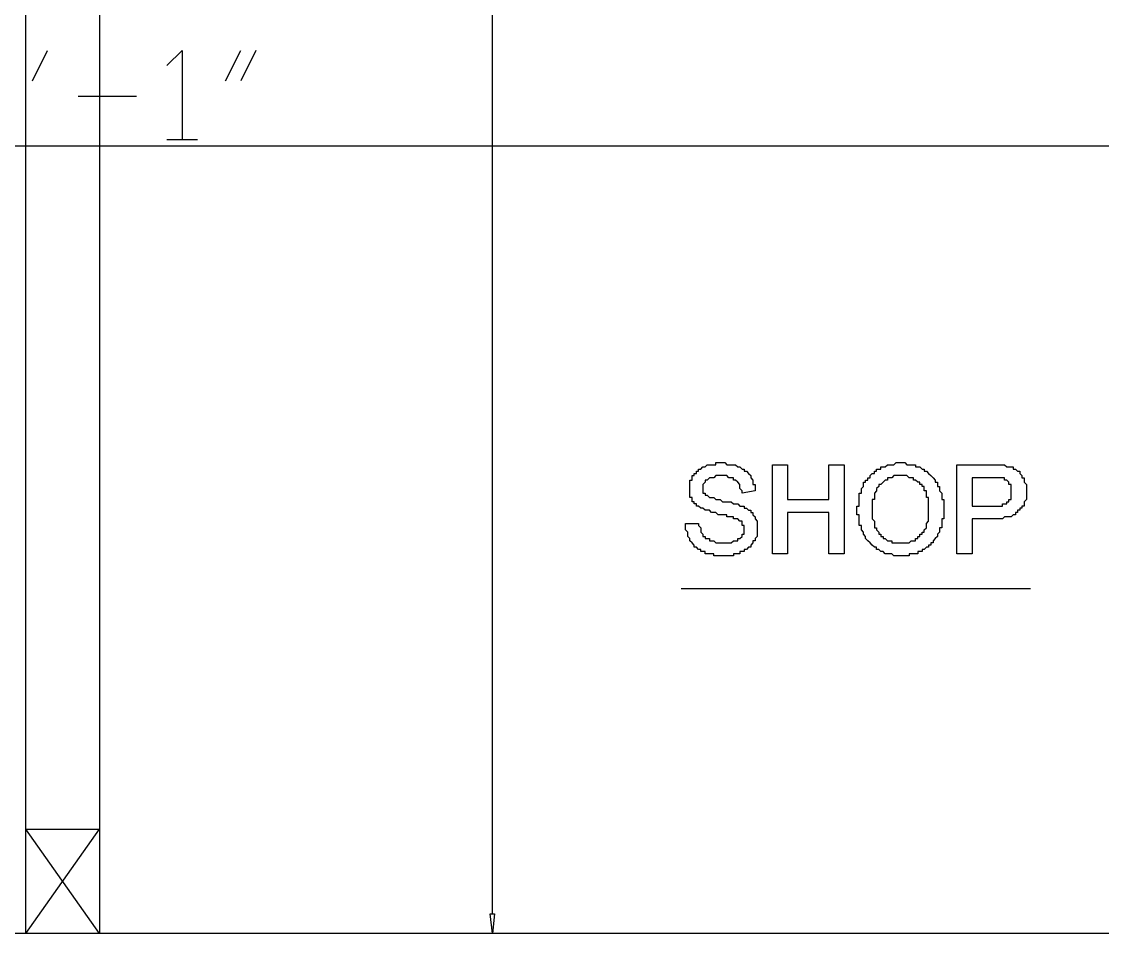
# Model space of a CAD drawing. Header units: inches. Extents: x -628 to 1537, y -1730 to 336.
# Drawn here: x 216.5 to 348.4, y -635.3 to -524 of the extents above; entities that cross this region are included whole.
import ezdxf

# ---------------------------------------------------------------- set-up
doc = ezdxf.new("R2010")
doc.units = ezdxf.units.IN
doc.layers.get('0').update_dxf_attribs({"linetype": 'CONTINUOUS'})

msp = doc.modelspace()

# ---------------------------------------------------------------- linework, layer by layer
at = {"color": 1}
for p, q in [((217.04, -635.33), (217.04, 158.4)), ((226.04, 158.4), (226.04, -635.33)), ((226.04, -635.33), (217.04, -622.61)), ((217.04, -622.61), (226.04, -622.61)), ((217.04, -635.33), (217.04, -622.61)), ((217.04, -635.33), (226.04, -622.61)), ((226.04, -622.61), (226.04, -635.33)), ((389.72, -635.33), (53.37, -635.33)), ((226.04, -635.33), (217.04, -635.33)), ((226.04, -635.33), (217.04, -635.33)), ((226.04, -635.33), (217.04, -635.33)), ((346.02, -635.33), (337.02, -635.33))]:
    msp.add_line(p, q, dxfattribs=at)
at = {"color": 5}
for p, q in [((273.98, -632.94), (273.98, 156.28)), ((60.25, -539.19), (382.83, -539.19)), ((273.72, -632.94), (274.25, -632.94)), ((273.72, -632.94), (274.25, -632.94)), ((273.98, -635.33), (273.72, -632.94)), ((274.25, -632.94), (273.98, -635.33)), ((274.25, -632.94), (273.98, -635.33)), ((273.45, -635.33), (272.93, -635.33))]:
    msp.add_line(p, q, dxfattribs=at)
at = {"color": 6}
for p, q in [((217.84, -531.25), (219.69, -527.54)), ((234.25, -529.39), (236.12, -527.54)), ((236.12, -527.54), (236.12, -538.39)), ((241.41, -531.25), (243.26, -527.54)), ((245.12, -527.54), (243.26, -531.25)), ((223.4, -533.1), (230.54, -533.1)), ((234.25, -538.39), (237.97, -538.39)), ((298.88, -579.18), (298.88, -578.91)), ((298.88, -578.91), (299.14, -578.91)), ((299.14, -578.91), (299.14, -578.66)), ((299.14, -578.66), (299.41, -578.66)), ((299.14, -578.91), (299.14, -578.91)), ((299.41, -578.66), (299.67, -578.39)), ((299.41, -578.66), (299.41, -578.66)), ((299.41, -578.66), (299.41, -578.66)), ((299.67, -578.39), (299.67, -578.39)), ((299.67, -578.39), (299.94, -578.39)), ((299.94, -578.39), (300.2, -578.12)), ((299.94, -578.39), (299.94, -578.39)), ((300.2, -578.12), (300.2, -578.12)), ((300.2, -578.12), (300.46, -578.12)), ((300.46, -578.12), (300.46, -578.12)), ((300.46, -578.12), (300.73, -578.12)), ((300.73, -578.12), (300.73, -578.12)), ((300.73, -578.12), (301, -578.12)), ((301, -578.12), (301.26, -578.12)), ((301.26, -578.12), (301.26, -577.86)), ((301.26, -577.86), (301.52, -577.86)), ((301.52, -577.86), (301.79, -577.86)), ((301.79, -577.86), (301.79, -577.86)), ((301.79, -577.86), (301.79, -577.86)), ((301.79, -577.86), (302.06, -577.86)), ((302.06, -577.86), (302.33, -577.86)), ((302.33, -577.86), (302.33, -577.86)), ((302.33, -577.86), (302.58, -578.12)), ((302.58, -578.12), (302.58, -578.12)), ((302.58, -578.12), (302.85, -578.12)), ((302.85, -578.12), (303.12, -578.12)), ((303.12, -578.12), (303.12, -578.12)), ((303.12, -578.12), (303.38, -578.12)), ((303.38, -578.12), (303.38, -578.12)), ((303.38, -578.12), (303.65, -578.12)), ((303.65, -578.12), (303.65, -578.12)), ((303.65, -578.12), (303.91, -578.39)), ((303.91, -578.39), (303.91, -578.39)), ((303.91, -578.39), (304.18, -578.39)), ((304.18, -578.39), (304.18, -578.39)), ((304.18, -578.39), (304.44, -578.66)), ((304.44, -578.66), (304.44, -578.66)), ((304.44, -578.66), (304.7, -578.66)), ((304.7, -578.66), (304.7, -578.66)), ((304.7, -578.66), (304.7, -578.91)), ((304.7, -578.91), (304.97, -578.91)), ((304.97, -578.91), (304.97, -578.91)), ((304.97, -578.91), (305.23, -579.18)), ((308.15, -588.98), (308.15, -578.12)), ((308.15, -578.12), (310, -578.12)), ((310, -578.12), (310, -582.36)), ((315.03, -582.36), (315.03, -578.12)), ((315.03, -578.12), (316.89, -578.12)), ((316.89, -578.12), (316.89, -588.98)), ((320.59, -579.18), (320.59, -578.91)), ((320.59, -578.91), (320.59, -578.91)), ((320.59, -578.91), (320.86, -578.91)), ((320.86, -578.91), (320.86, -578.66)), ((320.86, -578.66), (321.13, -578.66)), ((321.13, -578.66), (321.13, -578.66)), ((321.13, -578.66), (321.39, -578.66)), ((321.39, -578.66), (321.39, -578.39)), ((321.39, -578.39), (321.65, -578.39)), ((321.65, -578.39), (321.65, -578.39)), ((321.65, -578.39), (321.92, -578.39)), ((321.92, -578.39), (322.19, -578.12)), ((321.92, -578.39), (321.92, -578.39)), ((322.19, -578.12), (322.19, -578.12)), ((322.19, -578.12), (322.45, -578.12)), ((322.45, -578.12), (322.45, -578.12)), ((322.45, -578.12), (322.71, -578.12)), ((322.71, -578.12), (322.71, -578.12)), ((322.71, -578.12), (322.98, -578.12)), ((322.98, -578.12), (323.24, -577.86)), ((322.98, -578.12), (322.98, -578.12)), ((323.24, -577.86), (323.51, -577.86)), ((323.51, -577.86), (323.51, -577.86)), ((323.51, -577.86), (323.78, -577.86)), ((323.78, -577.86), (324.04, -577.86)), ((323.78, -577.86), (323.78, -577.86)), ((323.78, -577.86), (323.78, -577.86)), ((324.04, -577.86), (324.04, -577.86)), ((324.04, -577.86), (324.3, -577.86)), ((324.3, -577.86), (324.57, -578.12)), ((324.57, -578.12), (324.57, -578.12)), ((324.57, -578.12), (324.83, -578.12)), ((324.83, -578.12), (324.83, -578.12)), ((324.83, -578.12), (325.09, -578.12)), ((325.09, -578.12), (325.09, -578.12)), ((325.09, -578.12), (325.36, -578.12)), ((325.36, -578.12), (325.36, -578.12)), ((325.36, -578.12), (325.63, -578.12)), ((325.63, -578.12), (325.63, -578.39)), ((325.63, -578.39), (325.9, -578.39)), ((325.9, -578.39), (325.9, -578.39)), ((325.9, -578.39), (326.15, -578.39)), ((326.15, -578.39), (326.15, -578.39)), ((326.15, -578.39), (326.42, -578.66)), ((326.42, -578.66), (326.42, -578.66)), ((326.42, -578.66), (326.69, -578.66)), ((326.69, -578.66), (326.69, -578.91)), ((326.69, -578.91), (326.95, -578.91)), ((326.95, -578.91), (326.95, -578.91)), ((326.95, -578.91), (327.21, -579.18)), ((330.66, -578.12), (335.16, -578.12)), ((330.66, -588.98), (330.66, -578.12)), ((335.16, -578.12), (335.16, -578.12)), ((335.16, -578.12), (335.69, -578.12)), ((335.69, -578.12), (335.69, -578.12)), ((335.69, -578.12), (335.96, -578.12)), ((335.96, -578.12), (335.96, -578.12)), ((335.96, -578.12), (336.22, -578.12)), ((336.22, -578.12), (336.22, -578.12)), ((336.22, -578.12), (336.48, -578.12)), ((336.48, -578.12), (336.48, -578.12)), ((336.48, -578.12), (336.75, -578.39)), ((336.75, -578.39), (336.75, -578.39)), ((336.75, -578.39), (337.02, -578.39)), ((337.02, -578.39), (337.28, -578.39)), ((337.28, -578.39), (337.28, -578.39)), ((337.28, -578.39), (337.54, -578.39)), ((337.54, -578.39), (337.54, -578.66)), ((337.54, -578.66), (337.81, -578.66)), ((337.81, -578.66), (337.81, -578.66)), ((337.81, -578.66), (337.81, -578.66)), ((337.81, -578.66), (338.08, -578.91)), ((338.08, -578.91), (338.08, -578.91)), ((338.08, -578.91), (338.33, -578.91)), ((338.33, -578.91), (338.33, -579.18)), ((298.08, -580.24), (298.08, -579.98)), ((298.08, -579.98), (298.35, -579.98)), ((298.08, -580.51), (298.08, -580.24)), ((298.08, -580.24), (298.08, -580.24)), ((298.35, -579.72), (298.35, -579.45)), ((298.35, -579.45), (298.61, -579.45)), ((298.35, -579.98), (298.35, -579.72)), ((298.35, -579.72), (298.35, -579.72)), ((298.61, -579.45), (298.61, -579.18)), ((298.61, -579.18), (298.61, -579.18)), ((298.61, -579.18), (298.88, -579.18)), ((299.94, -580.24), (299.67, -580.51)), ((300.2, -579.98), (299.94, -579.98)), ((299.94, -579.98), (299.94, -580.24)), ((299.94, -580.24), (299.94, -580.24)), ((300.46, -579.72), (300.2, -579.98)), ((300.2, -579.98), (300.2, -579.98)), ((300.2, -579.98), (300.2, -579.98)), ((300.73, -579.72), (300.46, -579.72)), ((300.46, -579.72), (300.46, -579.72)), ((301, -579.72), (300.73, -579.72)), ((300.73, -579.72), (300.73, -579.72)), ((301.26, -579.45), (301, -579.72)), ((301, -579.72), (301, -579.72)), ((301.52, -579.45), (301.26, -579.45)), ((301.79, -579.45), (301.52, -579.45)), ((301.52, -579.45), (301.52, -579.45)), ((302.06, -579.45), (301.79, -579.45)), ((302.33, -579.45), (302.06, -579.45)), ((302.06, -579.45), (302.06, -579.45)), ((302.06, -579.45), (302.06, -579.45)), ((302.58, -579.45), (302.33, -579.45)), ((302.85, -579.72), (302.58, -579.45)), ((302.58, -579.45), (302.58, -579.45)), ((303.12, -579.72), (302.85, -579.72)), ((302.85, -579.72), (302.85, -579.72)), ((303.38, -579.72), (303.12, -579.72)), ((303.12, -579.72), (303.12, -579.72)), ((303.38, -579.98), (303.38, -579.72)), ((303.65, -579.98), (303.38, -579.98)), ((303.91, -580.24), (303.65, -579.98)), ((303.65, -579.98), (303.65, -579.98)), ((303.65, -579.98), (303.65, -579.98)), ((304.18, -580.51), (303.91, -580.24)), ((303.91, -580.24), (303.91, -580.24)), ((303.91, -580.24), (303.91, -580.24)), ((305.23, -579.18), (305.23, -579.18)), ((305.23, -579.18), (305.23, -579.18)), ((305.23, -579.18), (305.5, -579.45)), ((305.5, -579.45), (305.5, -579.45)), ((305.5, -579.45), (305.5, -579.72)), ((305.5, -579.72), (305.5, -579.72)), ((305.5, -579.72), (305.76, -579.98)), ((305.76, -579.98), (305.76, -579.98)), ((305.76, -579.98), (305.76, -580.24)), ((305.76, -580.24), (305.76, -580.24)), ((305.76, -580.24), (305.76, -580.51)), ((319.27, -580.51), (319.27, -580.24)), ((319.27, -580.24), (319.53, -580.24)), ((319.53, -580.24), (319.53, -579.98)), ((319.53, -579.98), (319.8, -579.98)), ((319.53, -580.24), (319.53, -580.24)), ((319.8, -579.98), (319.8, -579.72)), ((319.8, -579.72), (319.8, -579.72)), ((319.8, -579.72), (320.07, -579.72)), ((320.07, -579.45), (320.33, -579.18)), ((320.07, -579.72), (320.07, -579.45)), ((320.07, -579.45), (320.07, -579.45)), ((320.33, -579.18), (320.33, -579.18)), ((320.33, -579.18), (320.59, -579.18)), ((321.65, -580.24), (321.39, -580.51)), ((321.92, -579.98), (321.65, -580.24)), ((321.65, -580.24), (321.65, -580.24)), ((321.65, -580.24), (321.65, -580.24)), ((322.19, -579.98), (321.92, -579.98)), ((321.92, -579.98), (321.92, -579.98)), ((322.45, -579.72), (322.19, -579.72)), ((322.19, -579.72), (322.19, -579.98)), ((322.71, -579.72), (322.45, -579.72)), ((322.45, -579.72), (322.45, -579.72)), ((322.98, -579.45), (322.71, -579.72)), ((322.71, -579.72), (322.71, -579.72)), ((323.24, -579.45), (322.98, -579.45)), ((322.98, -579.45), (322.98, -579.45)), ((323.51, -579.45), (323.24, -579.45)), ((323.24, -579.45), (323.24, -579.45)), ((323.78, -579.45), (323.51, -579.45)), ((324.04, -579.45), (323.78, -579.45)), ((323.78, -579.45), (323.78, -579.45)), ((324.3, -579.45), (324.04, -579.45)), ((324.04, -579.45), (324.04, -579.45)), ((324.57, -579.45), (324.3, -579.45)), ((324.3, -579.45), (324.3, -579.45)), ((324.83, -579.72), (324.57, -579.45)), ((324.57, -579.45), (324.57, -579.45)), ((325.09, -579.72), (324.83, -579.72)), ((325.36, -579.72), (325.09, -579.72)), ((325.09, -579.72), (325.09, -579.72)), ((325.36, -579.98), (325.36, -579.72)), ((325.36, -579.72), (325.36, -579.72)), ((325.63, -579.98), (325.36, -579.98)), ((325.9, -580.24), (325.63, -579.98)), ((325.63, -579.98), (325.63, -579.98)), ((326.15, -580.24), (325.9, -580.24)), ((325.9, -580.24), (325.9, -580.24)), ((326.15, -580.51), (326.15, -580.24)), ((327.21, -579.18), (327.21, -579.18)), ((327.21, -579.18), (327.21, -579.18)), ((327.21, -579.18), (327.48, -579.45)), ((327.48, -579.45), (327.48, -579.45)), ((327.48, -579.45), (327.48, -579.45)), ((327.48, -579.45), (327.75, -579.72)), ((327.75, -579.72), (327.75, -579.72)), ((327.75, -579.72), (327.75, -579.72)), ((327.75, -579.72), (328.01, -579.98)), ((328.01, -579.98), (328.01, -579.98)), ((328.01, -579.98), (328.01, -580.24)), ((328.01, -580.24), (328.28, -580.24)), ((328.28, -580.24), (328.28, -580.51)), ((334.9, -579.72), (332.52, -579.72)), ((332.52, -579.72), (332.52, -583.16)), ((335.16, -579.72), (334.9, -579.72)), ((335.43, -579.72), (335.16, -579.72)), ((335.69, -579.72), (335.43, -579.72)), ((335.96, -579.72), (335.69, -579.72)), ((335.69, -579.72), (335.69, -579.72)), ((336.22, -579.72), (335.96, -579.72)), ((335.96, -579.72), (335.96, -579.72)), ((336.48, -579.72), (336.22, -579.72)), ((336.22, -579.72), (336.22, -579.72)), ((336.48, -579.98), (336.48, -579.72)), ((336.48, -579.72), (336.48, -579.72)), ((336.75, -579.98), (336.48, -579.98)), ((337.02, -580.24), (336.75, -579.98)), ((336.75, -579.98), (336.75, -579.98)), ((337.02, -580.51), (337.02, -580.24)), ((337.02, -580.24), (337.02, -580.24)), ((337.02, -580.24), (337.02, -580.24)), ((338.33, -579.18), (338.33, -579.18)), ((338.33, -579.18), (338.6, -579.45)), ((338.6, -579.45), (338.6, -579.45)), ((338.6, -579.45), (338.6, -579.72)), ((338.6, -579.72), (338.87, -579.72)), ((338.87, -579.72), (338.87, -579.98)), ((338.87, -579.98), (338.87, -579.98)), ((338.87, -579.98), (338.87, -580.24)), ((338.87, -580.24), (338.87, -580.24)), ((338.87, -580.24), (339.14, -580.51)), ((298.08, -580.77), (298.08, -580.51)), ((298.08, -580.51), (298.08, -580.51)), ((298.08, -581.03), (298.08, -580.77)), ((298.08, -580.77), (298.08, -580.77)), ((298.08, -581.3), (298.08, -581.03)), ((298.08, -581.03), (298.08, -581.03)), ((298.08, -581.57), (298.08, -581.3)), ((298.08, -581.83), (298.08, -581.57)), ((298.08, -581.57), (298.08, -581.57)), ((299.67, -580.51), (299.67, -580.51)), ((299.67, -580.51), (299.67, -580.77)), ((299.67, -580.77), (299.67, -580.77)), ((299.67, -580.77), (299.67, -581.03)), ((299.67, -581.03), (299.67, -581.03)), ((299.67, -581.03), (299.67, -581.3)), ((299.67, -581.3), (299.67, -581.3)), ((299.67, -581.3), (299.67, -581.57)), ((299.67, -581.57), (299.94, -581.57)), ((299.94, -581.57), (299.94, -581.83)), ((304.18, -581.03), (304.18, -580.51)), ((304.44, -581.3), (304.18, -581.03)), ((304.44, -581.57), (304.44, -581.3)), ((306.03, -581.3), (304.44, -581.57)), ((305.76, -580.51), (306.03, -580.51)), ((306.03, -580.51), (306.03, -580.77)), ((306.03, -580.77), (306.03, -580.77)), ((306.03, -580.77), (306.03, -581.03)), ((306.03, -581.03), (306.03, -581.3)), ((306.03, -581.3), (306.03, -581.3)), ((306.03, -581.3), (306.03, -581.3)), ((318.74, -581.83), (318.74, -581.57)), ((318.74, -581.57), (319.01, -581.57)), ((319.01, -581.03), (319.27, -580.77)), ((319.01, -581.3), (319.01, -581.03)), ((319.01, -581.03), (319.01, -581.03)), ((319.01, -581.57), (319.01, -581.3)), ((319.01, -581.3), (319.01, -581.3)), ((319.27, -580.77), (319.27, -580.51)), ((319.27, -580.51), (319.27, -580.51)), ((319.27, -580.77), (319.27, -580.77)), ((320.86, -581.3), (320.59, -581.57)), ((320.59, -581.57), (320.59, -581.57)), ((320.59, -581.57), (320.59, -581.83)), ((321.13, -580.77), (320.86, -581.03)), ((320.86, -581.03), (320.86, -581.03)), ((320.86, -581.03), (320.86, -581.3)), ((320.86, -581.3), (320.86, -581.3)), ((321.39, -580.51), (321.13, -580.51)), ((321.13, -580.51), (321.13, -580.77)), ((321.13, -580.77), (321.13, -580.77)), ((321.13, -580.77), (321.13, -580.77)), ((321.39, -580.51), (321.39, -580.51)), ((326.42, -580.51), (326.15, -580.51)), ((326.15, -580.51), (326.15, -580.51)), ((326.42, -580.77), (326.42, -580.51)), ((326.69, -580.77), (326.42, -580.77)), ((326.42, -580.77), (326.42, -580.77)), ((326.69, -581.03), (326.69, -580.77)), ((326.69, -581.3), (326.69, -581.03)), ((326.69, -581.03), (326.69, -581.03)), ((326.95, -581.3), (326.69, -581.3)), ((326.95, -581.57), (326.95, -581.3)), ((326.95, -581.83), (326.95, -581.57)), ((326.95, -581.57), (326.95, -581.57)), ((328.28, -580.51), (328.28, -580.51)), ((328.28, -580.51), (328.28, -580.77)), ((328.28, -580.77), (328.54, -580.77)), ((328.54, -580.77), (328.54, -581.03)), ((328.54, -581.03), (328.54, -581.03)), ((328.54, -581.03), (328.54, -581.3)), ((328.54, -581.3), (328.54, -581.3)), ((328.54, -581.3), (328.81, -581.57)), ((328.81, -581.57), (328.81, -581.57)), ((328.81, -581.57), (328.81, -581.83)), ((337.28, -580.51), (337.02, -580.51)), ((337.28, -580.77), (337.28, -580.51)), ((337.28, -581.03), (337.28, -580.77)), ((337.28, -580.77), (337.28, -580.77)), ((337.28, -581.3), (337.28, -581.03)), ((337.28, -581.03), (337.28, -581.03)), ((337.28, -581.57), (337.28, -581.3)), ((337.28, -581.3), (337.28, -581.3)), ((337.28, -581.83), (337.28, -581.57)), ((337.28, -581.57), (337.28, -581.57)), ((339.14, -580.51), (339.14, -580.51)), ((339.14, -580.51), (339.14, -580.77)), ((339.14, -580.77), (339.14, -580.77)), ((339.14, -580.77), (339.14, -581.03)), ((339.14, -581.03), (339.14, -581.3)), ((339.14, -581.3), (339.14, -581.3)), ((339.14, -581.3), (339.14, -581.3)), ((339.14, -581.3), (339.14, -581.57)), ((339.14, -581.57), (339.14, -581.57)), ((339.14, -581.57), (339.14, -581.83)), ((298.08, -582.1), (298.08, -581.83)), ((298.08, -581.83), (298.08, -581.83)), ((298.35, -582.1), (298.08, -582.1)), ((298.35, -582.36), (298.35, -582.1)), ((298.35, -582.63), (298.35, -582.36)), ((298.35, -582.36), (298.35, -582.36)), ((298.61, -582.63), (298.35, -582.63)), ((298.61, -582.89), (298.61, -582.63)), ((298.61, -582.63), (298.61, -582.63)), ((298.88, -582.89), (298.61, -582.89)), ((298.88, -583.16), (298.88, -582.89)), ((298.88, -582.89), (298.88, -582.89)), ((299.94, -581.83), (299.94, -581.83)), ((299.94, -581.83), (300.2, -581.83)), ((300.2, -581.83), (300.2, -581.83)), ((300.2, -581.83), (300.2, -581.83)), ((300.2, -581.83), (300.46, -582.1)), ((300.46, -582.1), (300.46, -582.1)), ((300.46, -582.1), (300.46, -582.1)), ((300.46, -582.1), (300.73, -582.1)), ((300.73, -582.1), (300.73, -582.1)), ((300.73, -582.1), (301, -582.1)), ((301, -582.1), (301.26, -582.36)), ((301.26, -582.36), (301.26, -582.36)), ((301.26, -582.36), (301.52, -582.36)), ((301.52, -582.36), (301.79, -582.36)), ((301.79, -582.36), (301.79, -582.36)), ((301.79, -582.36), (302.06, -582.63)), ((302.06, -582.63), (302.06, -582.63)), ((302.06, -582.63), (302.33, -582.63)), ((302.33, -582.63), (302.58, -582.63)), ((302.58, -582.63), (302.58, -582.63)), ((302.58, -582.63), (302.85, -582.63)), ((302.85, -582.63), (303.12, -582.63)), ((303.12, -582.63), (303.12, -582.63)), ((303.12, -582.63), (303.38, -582.89)), ((303.38, -582.89), (303.38, -582.89)), ((303.38, -582.89), (303.65, -582.89)), ((303.65, -582.89), (303.65, -582.89)), ((303.65, -582.89), (303.91, -582.89)), ((303.91, -582.89), (303.91, -582.89)), ((303.91, -582.89), (304.18, -583.16)), ((310, -582.36), (315.03, -582.36)), ((318.74, -582.1), (318.74, -581.83)), ((318.74, -581.83), (318.74, -581.83)), ((318.74, -582.36), (318.74, -582.1)), ((318.74, -582.63), (318.74, -582.36)), ((318.74, -582.36), (318.74, -582.36)), ((318.74, -582.89), (318.74, -582.63)), ((318.74, -582.63), (318.74, -582.63)), ((318.74, -583.16), (318.74, -582.89)), ((320.59, -582.36), (320.33, -582.36)), ((320.33, -582.36), (320.33, -582.63)), ((320.33, -582.63), (320.33, -582.89)), ((320.33, -582.89), (320.33, -582.89)), ((320.33, -582.89), (320.33, -583.16)), ((320.59, -581.83), (320.59, -581.83)), ((320.59, -581.83), (320.59, -582.1)), ((320.59, -582.1), (320.59, -582.1)), ((320.59, -582.1), (320.59, -582.36)), ((326.95, -582.1), (326.95, -581.83)), ((326.95, -581.83), (326.95, -581.83)), ((327.21, -582.1), (326.95, -582.1)), ((327.21, -582.36), (327.21, -582.1)), ((327.21, -582.63), (327.21, -582.36)), ((327.21, -582.36), (327.21, -582.36)), ((327.21, -582.89), (327.21, -582.63)), ((327.21, -582.63), (327.21, -582.63)), ((327.21, -583.16), (327.21, -582.89)), ((328.81, -581.83), (328.81, -581.83)), ((328.81, -581.83), (328.81, -582.1)), ((328.81, -582.1), (328.81, -582.1)), ((328.81, -582.1), (328.81, -582.36)), ((328.81, -582.36), (329.07, -582.36)), ((329.07, -582.36), (329.07, -582.63)), ((329.07, -582.63), (329.07, -582.89)), ((329.07, -582.89), (329.07, -582.89)), ((329.07, -582.89), (329.07, -583.16)), ((336.22, -583.16), (336.22, -582.89)), ((336.22, -582.89), (336.48, -582.89)), ((336.48, -582.89), (336.48, -582.89)), ((336.48, -582.89), (336.75, -582.89)), ((336.75, -582.89), (336.75, -582.63)), ((336.75, -582.63), (337.02, -582.63)), ((336.75, -582.89), (336.75, -582.89)), ((337.02, -582.63), (337.02, -582.36)), ((337.02, -582.36), (337.28, -582.36)), ((337.02, -582.63), (337.02, -582.63)), ((337.28, -582.1), (337.28, -581.83)), ((337.28, -581.83), (337.28, -581.83)), ((337.28, -582.36), (337.28, -582.1)), ((337.28, -582.1), (337.28, -582.1)), ((337.28, -582.36), (337.28, -582.36)), ((339.14, -582.36), (338.87, -582.63)), ((338.87, -582.63), (338.87, -582.63)), ((338.87, -582.63), (338.87, -582.89)), ((338.87, -582.89), (338.87, -582.89)), ((338.87, -582.89), (338.87, -583.16)), ((339.14, -581.83), (339.14, -582.1)), ((339.14, -582.1), (339.14, -582.1)), ((339.14, -582.1), (339.14, -582.36)), ((339.14, -582.36), (339.14, -582.36)), ((299.14, -583.16), (298.88, -583.16)), ((299.41, -583.42), (299.14, -583.16)), ((299.14, -583.16), (299.14, -583.16)), ((299.14, -583.16), (299.14, -583.16)), ((299.67, -583.42), (299.41, -583.42)), ((299.41, -583.42), (299.41, -583.42)), ((299.94, -583.68), (299.67, -583.42)), ((299.67, -583.42), (299.67, -583.42)), ((300.2, -583.68), (299.94, -583.68)), ((299.94, -583.68), (299.94, -583.68)), ((300.46, -583.68), (300.2, -583.68)), ((300.2, -583.68), (300.2, -583.68)), ((300.73, -583.95), (300.46, -583.68)), ((301, -583.95), (300.73, -583.95)), ((300.73, -583.95), (300.73, -583.95)), ((301.26, -583.95), (301, -583.95)), ((301, -583.95), (301, -583.95)), ((301.52, -584.22), (301.26, -583.95)), ((301.79, -584.22), (301.52, -584.22)), ((301.52, -584.22), (301.52, -584.22)), ((302.06, -584.22), (301.79, -584.22)), ((302.33, -584.22), (302.06, -584.22)), ((302.06, -584.22), (302.06, -584.22)), ((302.58, -584.22), (302.33, -584.22)), ((302.58, -584.48), (302.58, -584.22)), ((304.18, -583.16), (304.18, -583.16)), ((304.18, -583.16), (304.18, -583.16)), ((304.18, -583.16), (304.44, -583.16)), ((304.44, -583.16), (304.44, -583.16)), ((304.44, -583.16), (304.7, -583.16)), ((304.7, -583.16), (304.7, -583.42)), ((304.7, -583.42), (304.97, -583.42)), ((304.97, -583.42), (304.97, -583.42)), ((304.97, -583.42), (305.23, -583.68)), ((305.23, -583.68), (305.23, -583.68)), ((305.23, -583.68), (305.5, -583.68)), ((305.5, -583.68), (305.5, -583.95)), ((305.5, -583.95), (305.5, -583.95)), ((305.5, -583.95), (305.76, -583.95)), ((305.76, -583.95), (305.76, -584.22)), ((305.76, -584.22), (305.76, -584.22)), ((305.76, -584.22), (306.03, -584.48)), ((315.03, -583.95), (310, -583.95)), ((310, -583.95), (310, -588.98)), ((315.03, -588.98), (315.03, -583.95)), ((318.47, -583.42), (318.47, -583.16)), ((318.47, -583.16), (318.74, -583.16)), ((318.47, -583.68), (318.47, -583.42)), ((318.47, -583.42), (318.47, -583.42)), ((318.47, -583.95), (318.47, -583.68)), ((318.47, -584.22), (318.47, -583.95)), ((318.47, -583.95), (318.47, -583.95)), ((318.74, -584.22), (318.47, -584.22)), ((318.74, -584.48), (318.74, -584.22)), ((320.33, -583.16), (320.33, -583.42)), ((320.33, -583.42), (320.33, -583.42)), ((320.33, -583.42), (320.33, -583.68)), ((320.33, -583.68), (320.33, -583.68)), ((320.33, -583.68), (320.33, -583.95)), ((320.33, -583.95), (320.33, -583.95)), ((320.33, -583.95), (320.33, -584.22)), ((320.33, -584.22), (320.33, -584.48)), ((327.21, -583.42), (327.21, -583.16)), ((327.21, -583.16), (327.21, -583.16)), ((327.21, -583.68), (327.21, -583.42)), ((327.21, -583.95), (327.21, -583.68)), ((327.21, -583.68), (327.21, -583.68)), ((327.21, -584.22), (327.21, -583.95)), ((327.21, -584.48), (327.21, -584.22)), ((327.21, -584.22), (327.21, -584.22)), ((329.07, -583.16), (329.07, -583.16)), ((329.07, -583.16), (329.07, -583.42)), ((329.07, -583.42), (329.07, -583.68)), ((329.07, -583.68), (329.07, -583.68)), ((329.07, -583.68), (329.07, -583.68)), ((329.07, -583.68), (329.07, -583.95)), ((329.07, -583.95), (329.07, -584.22)), ((329.07, -584.22), (329.07, -584.22)), ((329.07, -584.22), (329.07, -584.48)), ((332.52, -583.16), (335.16, -583.16)), ((335.16, -583.16), (335.16, -583.16)), ((335.16, -583.16), (335.69, -583.16)), ((335.69, -583.16), (335.69, -583.16)), ((335.69, -583.16), (335.96, -583.16)), ((335.96, -583.16), (335.96, -583.16)), ((335.96, -583.16), (336.22, -583.16)), ((337.54, -584.22), (337.28, -584.48)), ((337.81, -584.22), (337.54, -584.22)), ((337.54, -584.22), (337.54, -584.22)), ((337.54, -584.22), (337.54, -584.22)), ((338.08, -583.95), (337.81, -583.95)), ((337.81, -583.95), (337.81, -584.22)), ((338.33, -583.68), (338.08, -583.68)), ((338.08, -583.68), (338.08, -583.95)), ((338.08, -583.95), (338.08, -583.95)), ((338.6, -583.42), (338.33, -583.42)), ((338.33, -583.42), (338.33, -583.68)), ((338.33, -583.68), (338.33, -583.68)), ((338.87, -583.16), (338.6, -583.16)), ((338.6, -583.16), (338.6, -583.42)), ((338.6, -583.42), (338.6, -583.42)), ((297.56, -585.53), (297.56, -585.28)), ((297.56, -585.28), (299.14, -585.28)), ((297.56, -585.8), (297.56, -585.53)), ((297.56, -585.53), (297.56, -585.53)), ((299.14, -585.28), (299.14, -585.28)), ((299.14, -585.28), (299.14, -585.53)), ((299.14, -585.53), (299.41, -585.8)), ((302.85, -584.48), (302.58, -584.48)), ((303.12, -584.48), (302.85, -584.48)), ((302.85, -584.48), (302.85, -584.48)), ((303.38, -584.48), (303.12, -584.48)), ((303.12, -584.48), (303.12, -584.48)), ((303.38, -584.74), (303.38, -584.48)), ((303.65, -584.74), (303.38, -584.74)), ((303.91, -584.74), (303.65, -584.74)), ((303.65, -584.74), (303.65, -584.74)), ((304.18, -585.01), (303.91, -584.74)), ((303.91, -584.74), (303.91, -584.74)), ((303.91, -584.74), (303.91, -584.74)), ((304.44, -585.01), (304.18, -585.01)), ((304.18, -585.01), (304.18, -585.01)), ((304.44, -585.28), (304.44, -585.01)), ((304.44, -585.53), (304.44, -585.28)), ((304.44, -585.28), (304.44, -585.28)), ((304.7, -585.53), (304.44, -585.53)), ((304.7, -585.8), (304.7, -585.53)), ((306.03, -584.48), (306.03, -584.48)), ((306.03, -584.48), (306.03, -584.74)), ((306.03, -584.74), (306.03, -584.74)), ((306.03, -584.74), (306.29, -585.01)), ((306.29, -585.01), (306.29, -585.01)), ((306.29, -585.01), (306.29, -585.28)), ((306.29, -585.28), (306.29, -585.28)), ((306.29, -585.28), (306.29, -585.53)), ((306.29, -585.53), (306.29, -585.8)), ((318.74, -584.74), (318.74, -584.48)), ((318.74, -584.48), (318.74, -584.48)), ((318.74, -585.01), (318.74, -584.74)), ((318.74, -585.28), (318.74, -585.01)), ((318.74, -585.01), (318.74, -585.01)), ((318.74, -585.53), (318.74, -585.28)), ((318.74, -585.28), (318.74, -585.28)), ((319.01, -585.53), (318.74, -585.53)), ((319.01, -585.8), (319.01, -585.53)), ((320.33, -584.48), (320.33, -584.48)), ((320.33, -584.48), (320.33, -584.74)), ((320.33, -584.74), (320.33, -584.74)), ((320.33, -584.74), (320.59, -585.01)), ((320.59, -585.01), (320.59, -585.28)), ((320.59, -585.28), (320.59, -585.28)), ((320.59, -585.28), (320.59, -585.53)), ((320.59, -585.53), (320.59, -585.53)), ((320.59, -585.53), (320.59, -585.8)), ((326.95, -585.28), (327.21, -585.01)), ((326.95, -585.53), (326.95, -585.28)), ((326.95, -585.28), (326.95, -585.28)), ((326.95, -585.8), (326.95, -585.53)), ((326.95, -585.53), (326.95, -585.53)), ((327.21, -584.74), (327.21, -584.48)), ((327.21, -584.48), (327.21, -584.48)), ((327.21, -585.01), (327.21, -584.74)), ((327.21, -585.01), (327.21, -585.01)), ((329.07, -584.74), (328.81, -584.74)), ((328.81, -584.74), (328.81, -585.01)), ((328.81, -585.01), (328.81, -585.28)), ((328.81, -585.28), (328.81, -585.28)), ((328.81, -585.28), (328.81, -585.53)), ((328.81, -585.53), (328.81, -585.53)), ((328.81, -585.53), (328.81, -585.8)), ((329.07, -584.48), (329.07, -584.48)), ((329.07, -584.48), (329.07, -584.74)), ((335.16, -584.74), (332.52, -584.74)), ((332.52, -584.74), (332.52, -588.98)), ((335.43, -584.74), (335.16, -584.74)), ((335.16, -584.74), (335.16, -584.74)), ((335.69, -584.74), (335.43, -584.74)), ((335.43, -584.74), (335.43, -584.74)), ((335.96, -584.74), (335.69, -584.74)), ((336.22, -584.74), (335.96, -584.74)), ((335.96, -584.74), (335.96, -584.74)), ((336.48, -584.48), (336.22, -584.74)), ((336.22, -584.74), (336.22, -584.74)), ((336.75, -584.48), (336.48, -584.48)), ((337.02, -584.48), (336.75, -584.48)), ((336.75, -584.48), (336.75, -584.48)), ((337.28, -584.48), (337.02, -584.48)), ((337.02, -584.48), (337.02, -584.48)), ((337.28, -584.48), (337.28, -584.48)), ((297.56, -586.07), (297.56, -585.8)), ((297.56, -585.8), (297.56, -585.8)), ((297.82, -586.34), (297.56, -586.07)), ((297.82, -586.6), (297.82, -586.34)), ((297.82, -586.34), (297.82, -586.34)), ((297.82, -586.86), (297.82, -586.6)), ((297.82, -586.6), (297.82, -586.6)), ((298.08, -587.13), (297.82, -586.86)), ((297.82, -586.86), (297.82, -586.86)), ((299.41, -585.8), (299.41, -585.8)), ((299.41, -585.8), (299.41, -586.07)), ((299.41, -586.07), (299.41, -586.07)), ((299.41, -586.07), (299.41, -586.34)), ((299.41, -586.34), (299.41, -586.34)), ((299.41, -586.34), (299.67, -586.6)), ((299.67, -586.6), (299.67, -586.6)), ((299.67, -586.6), (299.67, -586.86)), ((299.67, -586.86), (299.94, -586.86)), ((299.94, -586.86), (299.94, -586.86)), ((299.94, -586.86), (299.94, -587.13)), ((304.18, -587.13), (304.44, -586.86)), ((304.44, -586.86), (304.44, -586.6)), ((304.44, -586.6), (304.7, -586.6)), ((304.44, -586.86), (304.44, -586.86)), ((304.7, -586.07), (304.7, -585.8)), ((304.7, -585.8), (304.7, -585.8)), ((304.7, -586.34), (304.7, -586.07)), ((304.7, -586.07), (304.7, -586.07)), ((304.7, -586.6), (304.7, -586.34)), ((304.7, -586.34), (304.7, -586.34)), ((306.29, -586.86), (306.03, -587.13)), ((306.29, -585.8), (306.29, -585.8)), ((306.29, -585.8), (306.29, -585.8)), ((306.29, -585.8), (306.29, -586.07)), ((306.29, -586.07), (306.29, -586.07)), ((306.29, -586.07), (306.29, -586.34)), ((306.29, -586.34), (306.29, -586.6)), ((306.29, -586.6), (306.29, -586.6)), ((306.29, -586.6), (306.29, -586.86)), ((306.29, -586.86), (306.29, -586.86)), ((319.01, -586.07), (319.01, -585.8)), ((319.01, -585.8), (319.01, -585.8)), ((319.27, -586.34), (319.01, -586.07)), ((319.01, -586.07), (319.01, -586.07)), ((319.27, -586.6), (319.27, -586.34)), ((319.27, -586.34), (319.27, -586.34)), ((319.53, -586.86), (319.27, -586.6)), ((319.27, -586.6), (319.27, -586.6)), ((319.53, -587.13), (319.53, -586.86)), ((319.53, -586.86), (319.53, -586.86)), ((320.59, -585.8), (320.86, -585.8)), ((320.86, -585.8), (320.86, -586.07)), ((320.86, -586.07), (320.86, -586.07)), ((320.86, -586.07), (320.86, -586.07)), ((320.86, -586.07), (321.13, -586.34)), ((321.13, -586.34), (321.13, -586.34)), ((321.13, -586.34), (321.13, -586.6)), ((321.13, -586.6), (321.39, -586.6)), ((321.39, -586.6), (321.39, -586.6)), ((321.39, -586.6), (321.39, -586.86)), ((321.39, -586.86), (321.65, -586.86)), ((321.65, -586.86), (321.65, -587.13)), ((325.9, -587.13), (325.9, -586.86)), ((325.9, -586.86), (326.15, -586.86)), ((326.15, -586.86), (326.15, -586.6)), ((326.15, -586.6), (326.42, -586.6)), ((326.15, -586.86), (326.15, -586.86)), ((326.42, -586.6), (326.42, -586.34)), ((326.42, -586.34), (326.42, -586.34)), ((326.42, -586.34), (326.69, -586.34)), ((326.42, -586.6), (326.42, -586.6)), ((326.69, -586.07), (326.95, -585.8)), ((326.69, -586.34), (326.69, -586.07)), ((326.69, -586.07), (326.69, -586.07)), ((326.95, -585.8), (326.95, -585.8)), ((328.28, -586.86), (328.01, -587.13)), ((328.54, -586.34), (328.28, -586.6)), ((328.28, -586.6), (328.28, -586.6)), ((328.28, -586.6), (328.28, -586.86)), ((328.28, -586.86), (328.28, -586.86)), ((328.81, -585.8), (328.54, -585.8)), ((328.54, -585.8), (328.54, -586.07)), ((328.54, -586.07), (328.54, -586.07)), ((328.54, -586.07), (328.54, -586.34)), ((328.54, -586.34), (328.54, -586.34)), ((298.08, -587.39), (298.08, -587.13)), ((298.08, -587.13), (298.08, -587.13)), ((298.35, -587.66), (298.08, -587.39)), ((298.08, -587.39), (298.08, -587.39)), ((298.61, -587.92), (298.35, -587.66)), ((298.35, -587.66), (298.35, -587.66)), ((298.35, -587.66), (298.35, -587.66)), ((298.61, -588.19), (298.61, -587.92)), ((298.61, -587.92), (298.61, -587.92)), ((298.88, -588.19), (298.61, -588.19)), ((299.14, -588.45), (298.88, -588.19)), ((298.88, -588.19), (298.88, -588.19)), ((298.88, -588.19), (298.88, -588.19)), ((299.94, -587.13), (300.2, -587.13)), ((300.2, -587.13), (300.2, -587.13)), ((300.2, -587.13), (300.46, -587.13)), ((300.46, -587.13), (300.46, -587.39)), ((300.46, -587.39), (300.73, -587.39)), ((300.73, -587.39), (300.73, -587.39)), ((300.73, -587.39), (301, -587.39)), ((301, -587.39), (301, -587.39)), ((301, -587.39), (301.26, -587.66)), ((301.26, -587.66), (301.26, -587.66)), ((301.26, -587.66), (301.52, -587.66)), ((301.52, -587.66), (301.52, -587.66)), ((301.52, -587.66), (301.79, -587.66)), ((301.79, -587.66), (302.06, -587.66)), ((302.06, -587.66), (302.06, -587.66)), ((302.06, -587.66), (302.33, -587.66)), ((302.33, -587.66), (302.33, -587.66)), ((302.33, -587.66), (302.58, -587.66)), ((302.58, -587.66), (302.58, -587.66)), ((302.58, -587.66), (302.85, -587.66)), ((302.85, -587.66), (303.12, -587.66)), ((303.12, -587.66), (303.38, -587.39)), ((303.12, -587.66), (303.12, -587.66)), ((303.38, -587.39), (303.38, -587.39)), ((303.38, -587.39), (303.65, -587.39)), ((303.65, -587.39), (303.65, -587.39)), ((303.65, -587.39), (303.91, -587.39)), ((303.91, -587.39), (303.91, -587.13)), ((303.91, -587.13), (303.91, -587.13)), ((303.91, -587.13), (304.18, -587.13)), ((304.18, -587.13), (304.18, -587.13)), ((305.23, -588.19), (304.97, -588.45)), ((305.5, -588.19), (305.23, -588.19)), ((305.23, -588.19), (305.23, -588.19)), ((305.76, -587.66), (305.5, -587.92)), ((305.5, -587.92), (305.5, -587.92)), ((305.5, -587.92), (305.5, -588.19)), ((306.03, -587.39), (305.76, -587.39)), ((305.76, -587.39), (305.76, -587.66)), ((305.76, -587.66), (305.76, -587.66)), ((306.03, -587.13), (306.03, -587.13)), ((306.03, -587.13), (306.03, -587.39)), ((306.03, -587.39), (306.03, -587.39)), ((319.8, -587.39), (319.53, -587.13)), ((319.53, -587.13), (319.53, -587.13)), ((320.07, -587.66), (319.8, -587.39)), ((319.8, -587.39), (319.8, -587.39)), ((319.8, -587.39), (319.8, -587.39)), ((320.33, -587.92), (320.07, -587.66)), ((320.07, -587.66), (320.07, -587.66)), ((320.59, -588.19), (320.33, -587.92)), ((320.33, -587.92), (320.33, -587.92)), ((320.33, -587.92), (320.33, -587.92)), ((320.86, -588.19), (320.59, -588.19)), ((320.59, -588.19), (320.59, -588.19)), ((320.86, -588.45), (320.86, -588.19)), ((321.65, -587.13), (321.92, -587.13)), ((321.92, -587.13), (321.92, -587.13)), ((321.92, -587.13), (322.19, -587.39)), ((322.19, -587.39), (322.19, -587.39)), ((322.19, -587.39), (322.45, -587.39)), ((322.45, -587.39), (322.45, -587.39)), ((322.45, -587.39), (322.71, -587.39)), ((322.71, -587.39), (322.71, -587.66)), ((322.71, -587.66), (322.98, -587.66)), ((322.98, -587.66), (322.98, -587.66)), ((322.98, -587.66), (323.24, -587.66)), ((323.24, -587.66), (323.24, -587.66)), ((323.24, -587.66), (323.51, -587.66)), ((323.51, -587.66), (323.51, -587.66)), ((323.51, -587.66), (323.78, -587.66)), ((323.78, -587.66), (324.04, -587.66)), ((323.78, -587.66), (323.78, -587.66)), ((323.78, -587.66), (323.78, -587.66)), ((324.04, -587.66), (324.04, -587.66)), ((324.04, -587.66), (324.3, -587.66)), ((324.3, -587.66), (324.3, -587.66)), ((324.3, -587.66), (324.57, -587.66)), ((324.57, -587.66), (324.83, -587.66)), ((324.83, -587.66), (325.09, -587.39)), ((324.83, -587.66), (324.83, -587.66)), ((325.09, -587.39), (325.09, -587.39)), ((325.09, -587.39), (325.36, -587.39)), ((325.36, -587.39), (325.36, -587.39)), ((325.36, -587.39), (325.63, -587.39)), ((325.63, -587.39), (325.63, -587.13)), ((325.63, -587.13), (325.63, -587.13)), ((325.63, -587.13), (325.9, -587.13)), ((326.95, -588.19), (326.69, -588.45)), ((327.21, -588.19), (326.95, -588.19)), ((326.95, -588.19), (326.95, -588.19)), ((327.48, -587.92), (327.21, -587.92)), ((327.21, -587.92), (327.21, -588.19)), ((327.75, -587.66), (327.48, -587.66)), ((327.48, -587.66), (327.48, -587.66)), ((327.48, -587.66), (327.48, -587.92)), ((328.01, -587.13), (327.75, -587.39)), ((327.75, -587.39), (327.75, -587.39)), ((327.75, -587.39), (327.75, -587.66)), ((328.01, -587.13), (328.01, -587.13)), ((328.01, -587.13), (328.01, -587.13)), ((299.41, -588.45), (299.14, -588.45)), ((299.14, -588.45), (299.14, -588.45)), ((299.41, -588.72), (299.41, -588.45)), ((299.67, -588.72), (299.41, -588.72)), ((299.94, -588.72), (299.67, -588.72)), ((299.67, -588.72), (299.67, -588.72)), ((299.67, -588.72), (299.67, -588.72)), ((299.94, -588.98), (299.94, -588.72)), ((300.2, -588.98), (299.94, -588.98)), ((300.46, -588.98), (300.2, -588.98)), ((300.2, -588.98), (300.2, -588.98)), ((300.73, -588.98), (300.46, -588.98)), ((301, -588.98), (300.73, -588.98)), ((300.73, -588.98), (300.73, -588.98)), ((301, -589.25), (301, -588.98)), ((301.26, -589.25), (301, -589.25)), ((301.52, -589.25), (301.26, -589.25)), ((301.26, -589.25), (301.26, -589.25)), ((301.79, -589.25), (301.52, -589.25)), ((302.06, -589.25), (301.79, -589.25)), ((301.79, -589.25), (301.79, -589.25)), ((302.33, -589.25), (302.06, -589.25)), ((302.58, -589.25), (302.33, -589.25)), ((302.33, -589.25), (302.33, -589.25)), ((302.85, -589.25), (302.58, -589.25)), ((302.58, -589.25), (302.58, -589.25)), ((303.12, -589.25), (302.85, -589.25)), ((302.85, -589.25), (302.85, -589.25)), ((303.38, -589.25), (303.12, -589.25)), ((303.65, -588.98), (303.38, -588.98)), ((303.38, -588.98), (303.38, -589.25)), ((303.91, -588.98), (303.65, -588.98)), ((303.65, -588.98), (303.65, -588.98)), ((304.18, -588.98), (303.91, -588.98)), ((303.91, -588.98), (303.91, -588.98)), ((304.44, -588.72), (304.18, -588.72)), ((304.18, -588.72), (304.18, -588.98)), ((304.7, -588.72), (304.44, -588.72)), ((304.44, -588.72), (304.44, -588.72)), ((304.97, -588.45), (304.7, -588.45)), ((304.7, -588.45), (304.7, -588.72)), ((304.97, -588.45), (304.97, -588.45)), ((304.97, -588.45), (304.97, -588.45)), ((310, -588.98), (308.15, -588.98)), ((316.89, -588.98), (315.03, -588.98)), ((321.13, -588.45), (320.86, -588.45)), ((321.39, -588.72), (321.13, -588.45)), ((321.13, -588.45), (321.13, -588.45)), ((321.13, -588.45), (321.13, -588.45)), ((321.65, -588.72), (321.39, -588.72)), ((321.39, -588.72), (321.39, -588.72)), ((321.92, -588.98), (321.65, -588.72)), ((321.65, -588.72), (321.65, -588.72)), ((322.19, -588.98), (321.92, -588.98)), ((321.92, -588.98), (321.92, -588.98)), ((322.45, -588.98), (322.19, -588.98)), ((322.19, -588.98), (322.19, -588.98)), ((322.71, -588.98), (322.45, -588.98)), ((322.45, -588.98), (322.45, -588.98)), ((322.98, -589.25), (322.71, -588.98)), ((323.24, -589.25), (322.98, -589.25)), ((322.98, -589.25), (322.98, -589.25)), ((323.51, -589.25), (323.24, -589.25)), ((323.24, -589.25), (323.24, -589.25)), ((323.78, -589.25), (323.51, -589.25)), ((324.04, -589.25), (323.78, -589.25)), ((323.78, -589.25), (323.78, -589.25)), ((323.78, -589.25), (323.78, -589.25)), ((324.3, -589.25), (324.04, -589.25)), ((324.57, -589.25), (324.3, -589.25)), ((324.3, -589.25), (324.3, -589.25)), ((324.83, -589.25), (324.57, -589.25)), ((324.57, -589.25), (324.57, -589.25)), ((325.09, -588.98), (324.83, -588.98)), ((324.83, -588.98), (324.83, -589.25)), ((325.36, -588.98), (325.09, -588.98)), ((325.63, -588.98), (325.36, -588.98)), ((325.36, -588.98), (325.36, -588.98)), ((325.9, -588.98), (325.63, -588.98)), ((325.63, -588.98), (325.63, -588.98)), ((326.15, -588.72), (325.9, -588.72)), ((325.9, -588.72), (325.9, -588.98)), ((326.42, -588.72), (326.15, -588.72)), ((326.15, -588.72), (326.15, -588.72)), ((326.69, -588.45), (326.42, -588.45)), ((326.42, -588.45), (326.42, -588.45)), ((326.42, -588.45), (326.42, -588.72)), ((326.69, -588.45), (326.69, -588.45)), ((332.52, -588.98), (330.66, -588.98)), ((297.02, -593.22), (339.66, -593.22))]:
    msp.add_line(p, q, dxfattribs=at)

doc.saveas('drawing.dxf')
